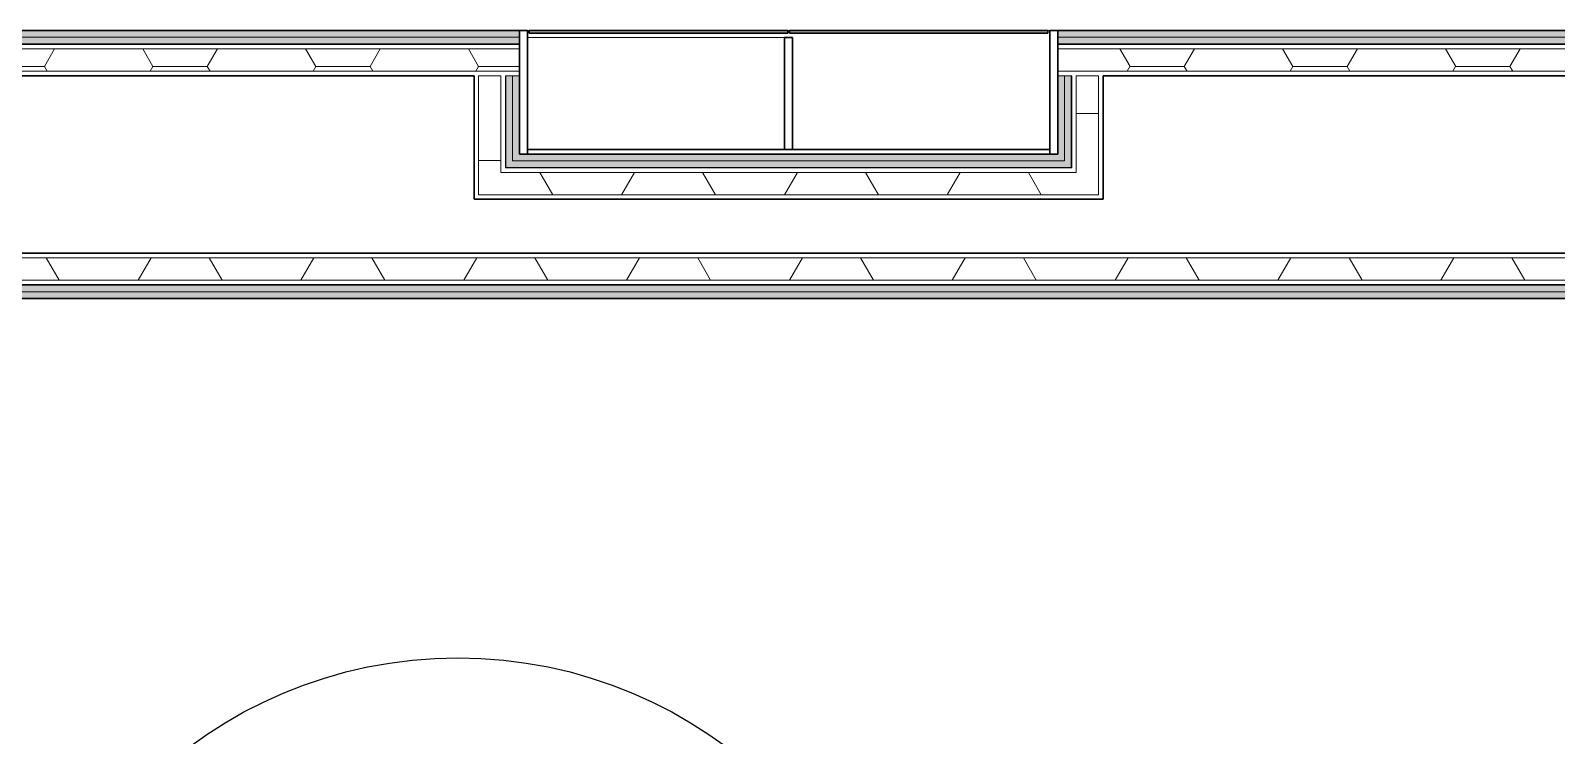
# Model space of a CAD drawing. Header units: millimetres. Extents: x 155920 to 295199, y -4084 to 97293.
# Drawn here: x 181475 to 184875, y 25335 to 26907 of the extents above; entities that cross this region are included whole.
import ezdxf

# ---------------------------------------------------------------- set-up
doc = ezdxf.new("R2010")
doc.units = ezdxf.units.MM
doc.header["$MEASUREMENT"] = 0
for name, color, linetype, lineweight in [('A-GENM', 8, 'CONTINUOUS', 9), ('A-WALL', 7, 'CONTINUOUS', 9), ('A-WALL-PATT', 7, 'CONTINUOUS', 25), ('I-WALL', 7, 'CONTINUOUS', 9)]:
    doc.layers.add(name, color=color, linetype=linetype, lineweight=lineweight)
doc.layers.add('Social Distancing', color=7, linetype='CONTINUOUS')

msp = doc.modelspace()

# ---------------------------------------------------------------- hatches: boundary and pattern name
at = {"layer": 'A-GENM'}
h = msp.add_hatch(color=256, dxfattribs=at)
h.paths.add_polyline_path([(182586.1, 26901.3), (183162.1, 26901.3), (183162.1, 26907.3), (182586.1, 26907.3)], flags=0)
h.paths.add_polyline_path([(183166.1, 26901.3), (183742.1, 26901.3), (183742.1, 26907.3), (183166.1, 26907.3)], flags=0)
at = {"layer": 'A-WALL-PATT', "lineweight": 5}
h = msp.add_hatch(color=256, dxfattribs=at)
h.paths.add_polyline_path([(175140.1, 26892.3), (182564.1, 26892.3), (182564.1, 26907.3), (175125.1, 26907.3), (175125.1, 26892.3)], flags=0)
h.paths.add_polyline_path([(185596.3, 26892.3), (185636.9, 26892.3), (185636.9, 26907.3), (183764.1, 26907.3), (183764.1, 26892.3), (185446.8, 26892.3)], flags=0)
h = msp.add_hatch(color=256, dxfattribs=at)
h.paths.add_polyline_path([(185596.3, 26877.3), (185636.9, 26877.3), (185636.9, 26892.3), (183764.1, 26892.3), (183764.1, 26877.3), (185446.8, 26877.3)], flags=0)
h.paths.add_polyline_path([(175140.1, 26877.3), (182564.1, 26877.3), (182564.1, 26892.3), (175140.1, 26892.3)], flags=0)
for points in [[(182549.1, 26601.8), (182549.1, 26806.3), (182534.1, 26806.3), (182534.1, 26601.8)], [(183794.1, 26601.8), (183794.1, 26806.3), (183779.1, 26806.3), (183779.1, 26601.8)], [(183054.8, 26601.8), (183779.1, 26601.8), (183779.1, 26616.8), (182549.1, 26615.8), (182549.1, 26601.8), (182755.7, 26601.8)], [(188074.2, 26324.5), (188074.2, 26339.5), (175227.1, 26339.5), (175227.1, 26324.5), (187838.9, 26324.5)]]:
    msp.add_hatch(color=256, dxfattribs=at).paths.add_polyline_path(points, flags=0)
at = {"layer": 'A-WALL-PATT', "lineweight": 9}
for points in [[(182564.1, 26616.8), (182564.1, 26806.3), (182549.1, 26806.3), (182549.1, 26616.8)], [(183779.1, 26616.8), (183779.1, 26806.3), (183764.1, 26806.3), (183764.1, 26616.8)], [(182564.1, 26616.8), (183764.1, 26616.8), (183764.1, 26631.8), (182564.1, 26631.8)], [(188089.2, 26309.5), (188089.2, 26324.5), (175227.1, 26324.5), (175227.1, 26309.5), (187838.9, 26309.5)]]:
    msp.add_hatch(color=256, dxfattribs=at).paths.add_polyline_path(points, flags=0)

# ---------------------------------------------------------------- linework, layer by layer
at = {"layer": 'A-GENM', "lineweight": 30}
for p, q in [((182582.1, 26907.3), (182564.1, 26907.3)), ((182564.1, 26907.3), (182564.1, 26631.8)), ((182582.1, 26631.8), (182582.1, 26907.3)), ((183162.1, 26907.3), (182586.1, 26907.3)), ((182586.1, 26907.3), (182586.1, 26901.3)), ((182586.1, 26901.3), (183162.1, 26901.3)), ((183162.1, 26901.3), (183162.1, 26907.3)), ((183742.1, 26907.3), (183166.1, 26907.3)), ((183166.1, 26907.3), (183166.1, 26901.3)), ((183166.1, 26901.3), (183742.1, 26901.3)), ((183742.1, 26901.3), (183742.1, 26907.3)), ((183764.1, 26907.3), (183746.1, 26907.3)), ((183746.1, 26907.3), (183746.1, 26631.8)), ((183764.1, 26631.8), (183764.1, 26907.3)), ((183173.1, 26891.8), (183155.1, 26891.8)), ((183155.1, 26891.8), (183155.1, 26641.8)), ((183173.1, 26641.8), (183173.1, 26891.8)), ((182564.1, 26631.8), (182582.1, 26631.8)), ((183746.1, 26641.8), (182582.1, 26641.8)), ((182582.1, 26641.8), (182582.1, 26631.8)), ((182582.1, 26631.8), (183746.1, 26631.8)), ((183155.1, 26641.8), (183173.1, 26641.8)), ((183746.1, 26631.8), (183746.1, 26641.8)), ((183746.1, 26631.8), (183764.1, 26631.8))]:
    msp.add_line(p, q, dxfattribs=at)
at = {"layer": 'A-GENM'}
for p, q in [((182582.1, 26907.3), (182586.1, 26907.3)), ((183162.1, 26907.3), (183166.1, 26907.3)), ((183742.1, 26907.3), (183746.1, 26907.3)), ((182582.1, 26891.8), (183155.1, 26891.8))]:
    msp.add_line(p, q, dxfattribs=at)
at = {"layer": 'A-WALL'}
for p, q in [((182564.1, 26892.3), (175140.1, 26892.3)), ((182564.1, 26877.3), (175155.1, 26877.3)), ((182564.1, 26876.3), (175156.1, 26876.3)), ((182564.1, 26866.3), (175166.1, 26866.3)), ((185636.9, 26892.3), (183764.1, 26892.3)), ((185636.9, 26877.3), (183764.1, 26877.3)), ((185636.9, 26876.3), (183764.1, 26876.3)), ((185636.9, 26866.3), (183764.1, 26866.3)), ((182564.1, 26816.3), (175216.1, 26816.3)), ((182523.1, 26806.3), (182473.1, 26806.3)), ((182473.1, 26806.3), (182473.1, 26540.8)), ((182523.1, 26806.3), (182523.1, 26590.8)), ((182534.1, 26806.3), (182533.1, 26806.3)), ((182533.1, 26806.3), (182533.1, 26600.8)), ((182549.1, 26806.3), (182534.1, 26806.3)), ((182534.1, 26806.3), (182534.1, 26601.8)), ((182564.1, 26806.3), (182549.1, 26806.3)), ((182549.1, 26806.3), (182549.1, 26616.8)), ((185636.9, 26816.3), (183764.1, 26816.3)), ((183779.1, 26806.3), (183764.1, 26806.3)), ((183779.1, 26616.8), (183779.1, 26806.3)), ((183794.1, 26806.3), (183779.1, 26806.3)), ((183795.1, 26806.3), (183794.1, 26806.3)), ((183794.1, 26601.8), (183794.1, 26806.3)), ((183795.1, 26600.8), (183795.1, 26806.3)), ((183855.1, 26806.3), (183805.1, 26806.3)), ((183805.1, 26590.8), (183805.1, 26806.3)), ((183855.1, 26540.8), (183855.1, 26806.3)), ((182534.1, 26600.8), (182533.1, 26600.8)), ((182549.1, 26601.8), (182534.1, 26601.8)), ((182564.1, 26600.8), (182534.1, 26600.8)), ((182564.1, 26616.8), (182549.1, 26616.8)), ((182564.1, 26601.8), (182549.1, 26601.8)), ((182564.1, 26616.8), (183764.1, 26616.8)), ((182564.1, 26601.8), (183764.1, 26601.8)), ((182564.1, 26600.8), (183764.1, 26600.8)), ((183779.1, 26616.8), (183764.1, 26616.8)), ((183779.1, 26601.8), (183764.1, 26601.8)), ((183794.1, 26600.8), (183764.1, 26600.8)), ((183794.1, 26601.8), (183779.1, 26601.8)), ((183795.1, 26600.8), (183794.1, 26600.8)), ((182533.1, 26590.8), (182523.1, 26590.8)), ((182564.1, 26590.8), (182533.1, 26590.8)), ((182564.1, 26590.8), (183764.1, 26590.8)), ((183795.1, 26590.8), (183764.1, 26590.8)), ((183805.1, 26590.8), (183795.1, 26590.8)), ((182523.1, 26540.8), (182473.1, 26540.8)), ((182564.1, 26540.8), (182523.1, 26540.8)), ((182564.1, 26540.8), (183764.1, 26540.8)), ((183805.1, 26540.8), (183764.1, 26540.8)), ((183855.1, 26540.8), (183805.1, 26540.8)), ((187998.2, 26400.5), (175226.1, 26400.5)), ((188048.2, 26350.5), (175227.1, 26350.5)), ((188058.2, 26340.5), (175227.1, 26340.5)), ((188059.2, 26339.5), (175227.1, 26339.5)), ((188074.2, 26324.5), (175227.1, 26324.5))]:
    msp.add_line(p, q, dxfattribs=at)
at = {"layer": 'A-WALL-PATT', "linetype": 'Continuous', "lineweight": 9}
for p, q in [((181505.6, 26826.9), (181528.3, 26866.3)), ((181747.6, 26826.9), (181724.8, 26866.3)), ((181868.5, 26826.9), (181891.3, 26866.3)), ((182110.5, 26826.9), (182087.7, 26866.3)), ((182231.4, 26826.9), (182254.2, 26866.3)), ((182473.4, 26826.9), (182450.6, 26866.3)), ((183925, 26826.9), (183902.2, 26866.3)), ((184045.9, 26826.9), (184068.7, 26866.3)), ((184287.9, 26826.9), (184265.1, 26866.3)), ((184408.8, 26826.9), (184431.6, 26866.3)), ((184650.8, 26826.9), (184628, 26866.3)), ((184771.7, 26826.9), (184794.5, 26866.3)), ((181384.6, 26826.9), (181505.5, 26826.9)), ((181511.7, 26816.3), (181505.6, 26826.9)), ((181741.4, 26816.3), (181747.5, 26826.9)), ((181747.5, 26826.9), (181868.4, 26826.9)), ((181747.5, 26826.9), (181747.5, 26826.9)), ((181747.5, 26826.9), (181747.5, 26826.9)), ((181874.7, 26816.3), (181868.5, 26826.9)), ((182104.3, 26816.3), (182110.4, 26826.9)), ((182110.4, 26826.9), (182231.3, 26826.9)), ((182110.4, 26826.9), (182110.4, 26826.9)), ((182110.4, 26826.9), (182110.4, 26826.9)), ((182237.6, 26816.3), (182231.4, 26826.9)), ((182467.2, 26816.3), (182473.3, 26826.9)), ((182473.3, 26826.9), (182564.1, 26826.9)), ((182473.3, 26826.9), (182473.3, 26826.9)), ((182473.3, 26826.9), (182473.3, 26826.9)), ((183918.8, 26816.3), (183924.9, 26826.9)), ((183924.9, 26826.9), (184045.9, 26826.9)), ((183924.9, 26826.9), (183924.9, 26826.9)), ((183924.9, 26826.9), (183924.9, 26826.9)), ((184052.1, 26816.3), (184046, 26826.9)), ((184281.7, 26816.3), (184287.8, 26826.9)), ((184287.8, 26826.9), (184408.8, 26826.9)), ((184287.8, 26826.9), (184287.8, 26826.9)), ((184287.8, 26826.9), (184287.8, 26826.9)), ((184415, 26816.3), (184408.9, 26826.9)), ((184644.6, 26816.3), (184650.7, 26826.9)), ((184650.7, 26826.9), (184771.7, 26826.9)), ((184650.7, 26826.9), (184650.7, 26826.9)), ((184650.7, 26826.9), (184650.7, 26826.9)), ((184777.9, 26816.3), (184771.8, 26826.9)), ((183805.1, 26722.2), (183855.1, 26722.2)), ((182473.4, 26617.4), (182473.1, 26617.9)), ((182473.1, 26616.9), (182473.3, 26617.3)), ((182473.3, 26617.4), (182523.1, 26617.4)), ((182473.3, 26617.3), (182473.3, 26617.3)), ((182473.3, 26617.3), (182473.3, 26617.3)), ((182638.5, 26540.8), (182609.7, 26590.8)), ((182792, 26540.8), (182820.9, 26590.8)), ((183001.5, 26540.8), (182972.6, 26590.8)), ((183154.9, 26540.8), (183183.8, 26590.8)), ((183364.4, 26540.8), (183335.5, 26590.8)), ((183517.8, 26540.8), (183546.7, 26590.8)), ((183727.3, 26540.8), (183698.4, 26590.8)), ((181538.7, 26350.5), (181509.9, 26400.5)), ((181714.4, 26350.5), (181743.3, 26400.5)), ((181901.6, 26350.5), (181872.8, 26400.5)), ((182077.3, 26350.5), (182106.2, 26400.5)), ((182264.5, 26350.5), (182235.7, 26400.5)), ((182440.2, 26350.5), (182469.1, 26400.5)), ((182627.5, 26350.5), (182598.6, 26400.5)), ((182803.1, 26350.5), (182832, 26400.5)), ((182990.4, 26350.5), (182961.5, 26400.5)), ((183166, 26350.5), (183194.9, 26400.5)), ((183353.3, 26350.5), (183324.4, 26400.5)), ((183528.9, 26350.5), (183557.8, 26400.5)), ((183716.2, 26350.5), (183687.3, 26400.5)), ((183891.8, 26350.5), (183920.7, 26400.5)), ((184079.1, 26350.5), (184050.2, 26400.5)), ((184254.7, 26350.5), (184283.6, 26400.5)), ((184442, 26350.5), (184413.1, 26400.5)), ((184617.6, 26350.5), (184646.5, 26400.5)), ((184804.9, 26350.5), (184776, 26400.5))]:
    msp.add_line(p, q, dxfattribs=at)
at = {"layer": 'I-WALL', "lineweight": 30}
for p, q in [((182564.1, 26907.3), (175125.1, 26907.3)), ((182564.1, 26806.3), (182564.1, 26907.3)), ((185636.9, 26907.3), (183764.1, 26907.3)), ((183764.1, 26907.3), (183764.1, 26806.3)), ((175226.1, 26806.3), (182463.1, 26806.3)), ((182463.1, 26806.3), (182463.1, 26530.8)), ((182564.1, 26631.8), (182564.1, 26806.3)), ((183764.1, 26806.3), (183764.1, 26631.8)), ((183865.1, 26806.3), (185636.9, 26806.3)), ((183865.1, 26530.8), (183865.1, 26806.3)), ((183764.1, 26631.8), (182564.1, 26631.8)), ((182463.1, 26530.8), (182473.1, 26530.8)), ((182473.1, 26530.8), (182564.1, 26530.8)), ((182564.1, 26530.8), (183764.1, 26530.8)), ((183764.1, 26530.8), (183855.1, 26530.8)), ((183855.1, 26530.8), (183865.1, 26530.8)), ((187988.2, 26410.5), (175226.1, 26410.5)), ((175227.1, 26309.5), (188089.2, 26309.5))]:
    msp.add_line(p, q, dxfattribs=at)
at = {"layer": 'Social Distancing'}
msp.add_circle((182427.1, 24508.1), 1000, dxfattribs=at)

doc.saveas('drawing.dxf')
